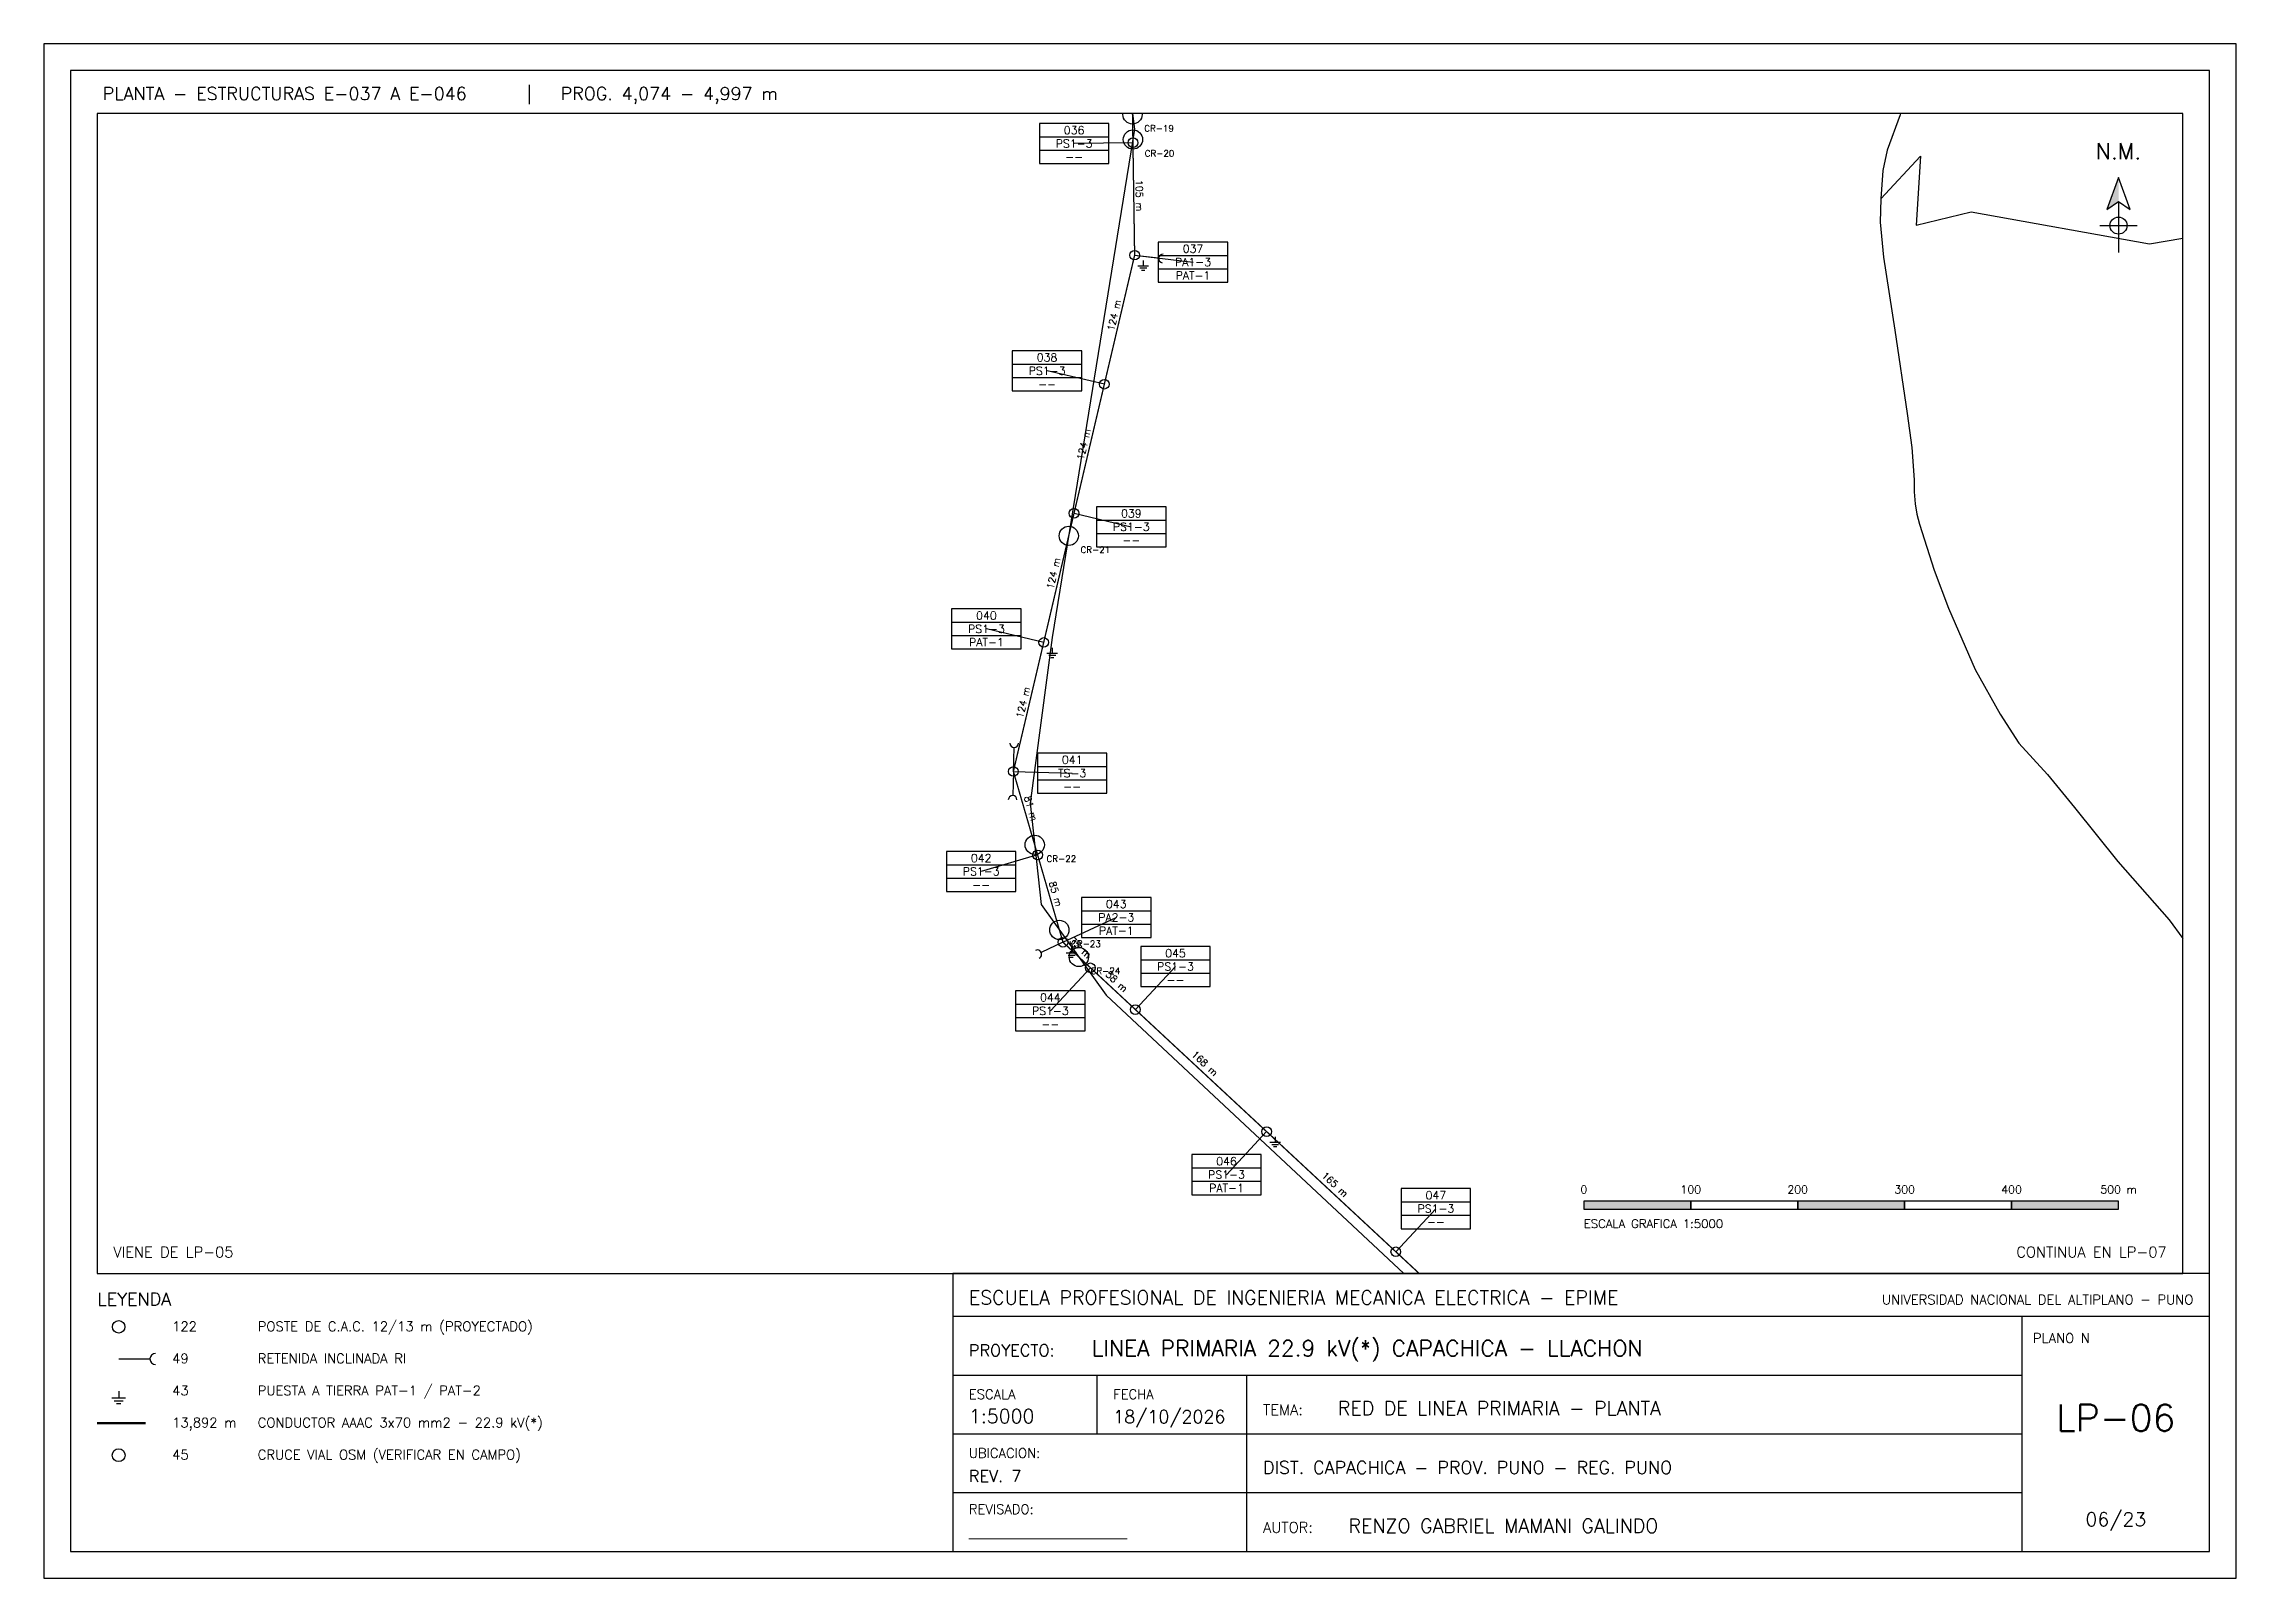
# Paper-space layout 'LP-06' of a CAD drawing. Header units: metres, sheet in millimetres. Extents: x 5 to 415, y 5 to 292.
# The model-space entities are those that its viewports show. They can reach past a viewport. Long polylines and large blocks are cut down to what shows.
import ezdxf
from ezdxf.enums import TextEntityAlignment as Align

# ---------------------------------------------------------------- set-up
doc = ezdxf.new("R2010")
doc.units = ezdxf.units.M
for name, color, linetype in [('CRUCES', 30, 'CONTINUOUS'), ('MARCO', 7, 'CONTINUOUS'), ('NM', 5, 'CONTINUOUS'), ('ROTULO', 7, 'CONTINUOUS'), ('RP_CONDUCTOR', 5, 'CONTINUOUS'), ('RP_CUADROPOSTE', 5, 'CONTINUOUS'), ('RP_LEYENDA', 7, 'CONTINUOUS'), ('RP_POSTE', 1, 'CONTINUOUS'), ('RP_PTIERRA', 2, 'CONTINUOUS'), ('RP_RETENIDA', 1, 'CONTINUOUS'), ('RP_VANO', 4, 'CONTINUOUS'), ('VIAS', 8, 'CONTINUOUS')]:
    doc.layers.add(name, color=color, linetype=linetype)
doc.layers.add('REDCAD_VIEWPORTS', color=8, linetype='CONTINUOUS', plot=False)
doc.styles.add('ROMANS', font='romans.shx')

# ---------------------------------------------------------------- blocks, each defined once
blk = doc.blocks.new('NM')
blk.add_hatch(color=5).paths.add_polyline_path([(0, 0), (0, -4.5), (-2.2, -6)])
for p, q in [((0, -4.5), (0, -14)), ((-3.5, -9), (3.5, -9))]:
    blk.add_line(p, q)
blk.add_lwpolyline([(0, 0), (-2.2, -6), (0, -4.5), (2.2, -6)], close=True)
blk.add_circle((0, -9), 1.6)
at = {"style": 'ROMANS'}
blk.add_text('N.M.', height=3, dxfattribs=at).set_placement((0, 2.5), align=Align.BOTTOM_CENTER)
blk = doc.blocks.new('POSTE_LP')
blk.add_circle((0, 0), 0.9)
blk = doc.blocks.new('RETENIDA')
blk.add_line((0, 0), (4.5, 0))
blk.add_arc((5.3, 0), 0.8, 90, 270)
blk = doc.blocks.new('PAT')
for p, q in [((0, 0), (0, -1)), ((-1, -1), (1, -1)), ((-0.65, -1.4), (0.65, -1.4)), ((-0.3, -1.8), (0.3, -1.8))]:
    blk.add_line(p, q)
blk = doc.blocks.new('CUADRO_POSTE')
for p, q in [((0, 5), (13, 5)), ((0, 2.5), (13, 2.5))]:
    blk.add_line(p, q)
blk.add_lwpolyline([(0, 0), (13, 0), (13, 7.5), (0, 7.5)], close=True)
at = {"style": 'ROMANS'}
for tag, p in [('NUMERO', (6.5, 6.25)), ('ARMADO', (6.5, 3.75)), ('PAT', (6.5, 1.25))]:
    blk.add_attdef(tag, text='', height=1.5, dxfattribs=at).set_placement(p, align=Align.MIDDLE_CENTER)

msp = doc.modelspace()

# ---------------------------------------------------------------- linework, layer by layer
at = {"layer": 'CRUCES'}
for centre in [(409033.9, 8267375), (409034.3, 8267351.6), (408974.3, 8266980.9), (408942.5, 8266691.9), (408965.5, 8266612.3), (408983.7, 8266587)]:
    msp.add_circle(centre, 9, dxfattribs=at)
at = {"layer": 'RP_CONDUCTOR', "const_width": 1.25}
msp.add_lwpolyline([(409031.1, 8267558.9), (409035.9, 8267243.4), (408922.5, 8266760.5), (408968.9, 8266600.8), (409644, 8265972.9)], dxfattribs=at)
at = {"layer": 'RP_CUADROPOSTE'}
for p, q in [((409034.3, 8267348.6), (408979.3, 8267347.7)), ((409035.9, 8267243.4), (409090.5, 8267236.9)), ((409007.6, 8267122.7), (408954, 8267135.3)), ((408979.2, 8267002), (409032.8, 8266989.4)), ((408950.9, 8266881.2), (408897.3, 8266893.8)), ((408922.5, 8266760.5), (408977.5, 8266758.9)), ((408945.2, 8266682.4), (408892.4, 8266667.1)), ((408968.9, 8266600.8), (409018.7, 8266624.1)), ((408994.5, 8266576.9), (408957.1, 8266536.7)), ((409036.6, 8266537.8), (409074.1, 8266578)), ((409159.3, 8266423.7), (409121.8, 8266383.4)), ((409280.1, 8266311.3), (409317.6, 8266351.6))]:
    msp.add_line(p, q, dxfattribs=at)
at = {"layer": 'VIAS'}
for points in [[(409005.2, 8267581.9), (409035.8, 8267361.2), (408958.9, 8266885.9), (408938.2, 8266730.9), (408948.6, 8266636), (409009.3, 8266551.3), (409713.5, 8265892.5)], [(409764, 8267409.9), (409751.6, 8267374.8), (409739.5, 8267341.5), (409735.6, 8267322.6), (409733.8, 8267296.2), (409732.9, 8267274.3), (409736, 8267241.6), (409746.6, 8267173.2), (409758.3, 8267095.3), (409762.7, 8267063.5), (409764.9, 8267033.3), (409764.9, 8267022.1), (409765.8, 8267010.9), (409767.4, 8267001.3), (409769.8, 8266991.8), (409783.5, 8266948.7), (409796.8, 8266913.2), (409821.8, 8266856), (409845.1, 8266814), (409862.7, 8266786.9), (409889.6, 8266757.6), (409914.6, 8266726.8), (409955.4, 8266676.3), (410003.4, 8266621.8), (410020.6, 8266597.7), (410043.6, 8266563.9)], [(409733.8, 8267296.2), (409770.7, 8267335.9), (409766.6, 8267271.6), (409818.1, 8267283.8), (409984.8, 8267253.9), (410063.7, 8267267.3)]]:
    msp.add_lwpolyline(points, dxfattribs=at)

# ---------------------------------------------------------------- block references
at = {"layer": 'RP_CUADROPOSTE', "xscale": 5, "yscale": 5}
for p, values in [((408946.8, 8267329), {'NUMERO': '036', 'ARMADO': 'PS1-3', 'PAT': '--'}), ((409058, 8267218.2), {'NUMERO': '037', 'ARMADO': 'PA1-3', 'PAT': 'PAT-1'}), ((408921.5, 8267116.5), {'NUMERO': '038', 'ARMADO': 'PS1-3', 'PAT': '--'}), ((409000.3, 8266970.6), {'NUMERO': '039', 'ARMADO': 'PS1-3', 'PAT': '--'}), ((408864.8, 8266875.1), {'NUMERO': '040', 'ARMADO': 'PS1-3', 'PAT': 'PAT-1'}), ((408945, 8266740.2), {'NUMERO': '041', 'ARMADO': 'TS-3', 'PAT': '--'}), ((408859.9, 8266648.3), {'NUMERO': '042', 'ARMADO': 'PS1-3', 'PAT': '--'}), ((408986.2, 8266605.3), {'NUMERO': '043', 'ARMADO': 'PA2-3', 'PAT': 'PAT-1'}), ((409041.6, 8266559.3), {'NUMERO': '045', 'ARMADO': 'PS1-3', 'PAT': '--'}), ((408924.6, 8266517.9), {'NUMERO': '044', 'ARMADO': 'PS1-3', 'PAT': '--'}), ((409089.3, 8266364.7), {'NUMERO': '046', 'ARMADO': 'PS1-3', 'PAT': 'PAT-1'}), ((409285.1, 8266332.9), {'NUMERO': '047', 'ARMADO': 'PS1-3', 'PAT': '--'})]:
    msp.add_blockref('CUADRO_POSTE', p, dxfattribs=at).add_auto_attribs(values)
at = {"layer": 'RP_POSTE', "xscale": 5, "yscale": 5}
for p in [(409034.3, 8267348.6), (409035.9, 8267243.4), (409007.6, 8267122.7), (408979.2, 8267002), (408950.9, 8266881.2), (408922.5, 8266760.5), (408945.2, 8266682.4), (408968.9, 8266600.8), (408994.5, 8266576.9), (409036.6, 8266537.8), (409159.3, 8266423.7), (409280.1, 8266311.3)]:
    msp.add_blockref('POSTE_LP', p, dxfattribs=at)
at = {"layer": 'RP_PTIERRA', "xscale": 5, "yscale": 5}
for p in [(409043.9, 8267238.4), (408958.9, 8266876.2), (408976.9, 8266595.8), (409167.3, 8266418.7)]:
    msp.add_blockref('PAT', p, dxfattribs=at)
at = {"layer": 'RP_RETENIDA', "xscale": 5, "yscale": 5}
for p, rotation in [((409035.9, 8267243.4), -6.748538334398177), ((408922.5, 8266760.5), 88.36366975523019), ((408922.5, 8266760.5), -91.63633024476981), ((408968.9, 8266600.8), -154.93821623081834)]:
    msp.add_blockref('RETENIDA', p, dxfattribs=dict(at, rotation=rotation))

# ---------------------------------------------------------------- texts
at = {"layer": 'CRUCES', "style": 'ROMANS'}
for s, p in [('CR-19', (409044.9, 8267359)), ('CR-20', (409045.3, 8267335.6)), ('CR-21', (408985.3, 8266964.9)), ('CR-22', (408953.5, 8266675.9)), ('CR-23', (408976.5, 8266596.3)), ('CR-24', (408994.7, 8266571))]:
    msp.add_text(s, height=6, dxfattribs=at).set_placement(p)
at = {"layer": 'RP_VANO', "style": 'ROMANS'}
for s, rotation, p in [('105 m', -89.1229, (409035.1, 8267299)), ('124 m', 76.7896, (409021.8, 8267186)), ('124 m', 76.7841, (408993.4, 8267065.3)), ('124 m', 76.7851, (408965.1, 8266944.6)), ('124 m', 76.7851, (408936.7, 8266823.9)), ('81 m', -73.8136, (408933.9, 8266724.5)), ('85 m', -73.8185, (408957.1, 8266644.6)), ('35 m', -42.9158, (408981.7, 8266591.8)), ('58 m', -42.9211, (409015.6, 8266560.3)), ('168 m', -42.9242, (409098, 8266483.7)), ('165 m', -42.9223, (409219.7, 8266370.5)), ('130 m', -42.9239, (409327.7, 8266270.1))]:
    msp.add_text(s, height=6.5, rotation=rotation, dxfattribs=at).set_placement(p, align=Align.BOTTOM_CENTER)

psp = doc.layouts.new('LP-06')

# ---------------------------------------------------------------- hatches: boundary and pattern name
for points in [[(293, 74), (313, 74), (313, 75.5), (293, 75.5)], [(333, 74), (353, 74), (353, 75.5), (333, 75.5)], [(373, 74), (393, 74), (393, 75.5), (373, 75.5)]]:
    psp.add_hatch(color=7).paths.add_polyline_path(points)

# ---------------------------------------------------------------- linework, layer by layer
at = {"layer": 'CRUCES'}
psp.add_circle((19, 28), 1.2, dxfattribs=at)
at = {"layer": 'MARCO'}
for points in [[(5, 5), (415, 5), (415, 292), (5, 292)], [(10, 10), (410, 10), (410, 287), (10, 287)], [(15, 62), (405, 62), (405, 279), (15, 279)]]:
    psp.add_lwpolyline(points, close=True, dxfattribs=at)
at = {"layer": 'ROTULO'}
for p, q in [((175, 54), (375, 54)), ((175, 54), (410, 54)), ((375, 10), (375, 54)), ((175, 43), (375, 43)), ((202, 32), (202, 43)), ((230, 10), (230, 43)), ((175, 32), (375, 32)), ((175, 21), (375, 21))]:
    psp.add_line(p, q, dxfattribs=at)
for points in [[(293, 74), (313, 74), (313, 75.5), (293, 75.5)], [(313, 74), (333, 74), (333, 75.5), (313, 75.5)], [(333, 74), (353, 74), (353, 75.5), (333, 75.5)], [(353, 74), (373, 74), (373, 75.5), (353, 75.5)], [(373, 74), (393, 74), (393, 75.5), (373, 75.5)], [(175, 10), (410, 10), (410, 62), (175, 62)]]:
    psp.add_lwpolyline(points, close=True, dxfattribs=at)
at = {"layer": 'RP_CONDUCTOR', "lineweight": 50}
psp.add_line((15, 34), (24, 34), dxfattribs=at)

# ---------------------------------------------------------------- block references
at = {"layer": 'NM'}
psp.add_blockref('NM', (393, 267), dxfattribs=at)
at = {"layer": 'RP_POSTE', "xscale": 1.3, "yscale": 1.3}
psp.add_blockref('POSTE_LP', (19, 52), dxfattribs=at)
at = {"layer": 'RP_PTIERRA', "xscale": 1.3, "yscale": 1.3}
psp.add_blockref('PAT', (19, 40), dxfattribs=at)
at = {"layer": 'RP_RETENIDA', "xscale": 1.3, "yscale": 1.3}
psp.add_blockref('RETENIDA', (19, 46), dxfattribs=at)

# ---------------------------------------------------------------- texts
at = {"layer": 'ROTULO', "style": 'ROMANS'}
for s, height, p in [('PLANTA - ESTRUCTURAS E-037 A E-046   |   PROG. 4,074 - 4,997 m', 2.4, (16, 281.5)), ('ESCALA GRAFICA 1:5000', 1.6, (293, 70.5)), ('VIENE DE LP-05', 2, (18, 65)), ('ESCUELA PROFESIONAL DE INGENIERIA MECANICA ELECTRICA - EPIME', 2.6, (178, 56.2)), ('LINEA PRIMARIA 22.9 kV(*) CAPACHICA - LLACHON', 3, (201, 46.5)), ('PLANO N', 1.8, (377, 49)), ('PROYECTO:', 2.2, (178, 46.5)), ('ESCALA', 1.8, (178, 38.5)), ('FECHA', 1.8, (205, 38.5)), ('TEMA:', 2, (233, 35.5)), ('RED DE LINEA PRIMARIA - PLANTA', 2.6, (247, 35.5)), ('1:5000', 2.6, (178, 34)), ('18/10/2026', 2.4, (205, 34)), ('UBICACION:', 1.8, (178, 27.5)), ('REV. 7', 2.2, (178, 23)), ('DIST. CAPACHICA - PROV. PUNO - REG. PUNO', 2.4, (233, 24.5)), ('REVISADO:', 1.8, (178, 17)), ('________________________', 1.8, (178, 12.5)), ('AUTOR:', 2, (233, 13.5)), ('RENZO GABRIEL MAMANI GALINDO', 2.6, (249, 13.5))]:
    psp.add_text(s, height=height, dxfattribs=at).set_placement(p)
for s, p in [('0', (293, 76.5)), ('100', (313, 76.5)), ('200', (333, 76.5)), ('300', (353, 76.5)), ('400', (373, 76.5)), ('500 m', (393, 76.5))]:
    psp.add_text(s, height=1.5, dxfattribs=at).set_placement(p, align=Align.BOTTOM_CENTER)
for s, height, p in [('CONTINUA EN LP-07', 2, (402, 65)), ('UNIVERSIDAD NACIONAL DEL ALTIPLANO - PUNO', 1.8, (407, 56.2))]:
    psp.add_text(s, height=height, dxfattribs=at).set_placement(p, align=Align.RIGHT)
for s, height, p in [('LP-06', 5, (392.5, 35)), ('06/23', 2.6, (392.5, 16))]:
    psp.add_text(s, height=height, dxfattribs=at).set_placement(p, align=Align.MIDDLE_CENTER)
at = {"layer": 'RP_LEYENDA', "style": 'ROMANS'}
for s, height, p in [('LEYENDA', 2.4, (15, 56)), ('POSTE DE C.A.C. 12/13 m (PROYECTADO)', 1.8, (45, 51.2)), ('122', 1.8, (29, 51.2)), ('49', 1.8, (29, 45.2)), ('RETENIDA INCLINADA RI', 1.8, (45, 45.2)), ('43', 1.8, (29, 39.2)), ('PUESTA A TIERRA PAT-1 / PAT-2', 1.8, (45, 39.2)), ('13,892 m', 1.8, (29, 33.2)), ('CONDUCTOR AAAC 3x70 mm2 - 22.9 kV(*)', 1.8, (45, 33.2)), ('45', 1.8, (29, 27.2)), ('CRUCE VIAL OSM (VERIFICAR EN CAMPO)', 1.8, (45, 27.2))]:
    psp.add_text(s, height=height, dxfattribs=at).set_placement(p)

# ---------------------------------------------------------------- viewports
at = {"layer": 'REDCAD_VIEWPORTS'}
psp.add_viewport(center=(210, 170.5), size=(390, 217), view_center_point=(409040.91, 8266833.55), view_height=1085, dxfattribs=at)

doc.saveas('drawing.dxf')
